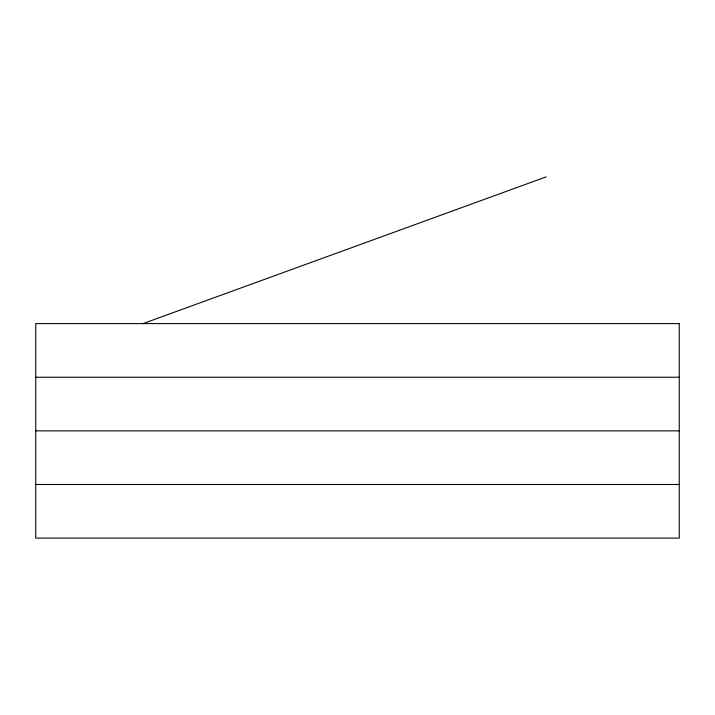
<?xml version="1.0" encoding="UTF-8"?>
<svg xmlns="http://www.w3.org/2000/svg" width="715" height="715" viewBox="0 0 715 715"><rect width="100%" height="100%" fill="white"/><g stroke="black" fill="none" stroke-linecap="round" stroke-linejoin="round"><path stroke-width="1.07" d="M143 323.609L546.126 176.891M35.75 377.234L679.25 377.234M35.75 430.859L679.25 430.859M35.75 484.484L679.25 484.484M679.25 323.609L35.75 323.609L35.75 538.109L679.25 538.109L679.25 323.609"/></g></svg>
